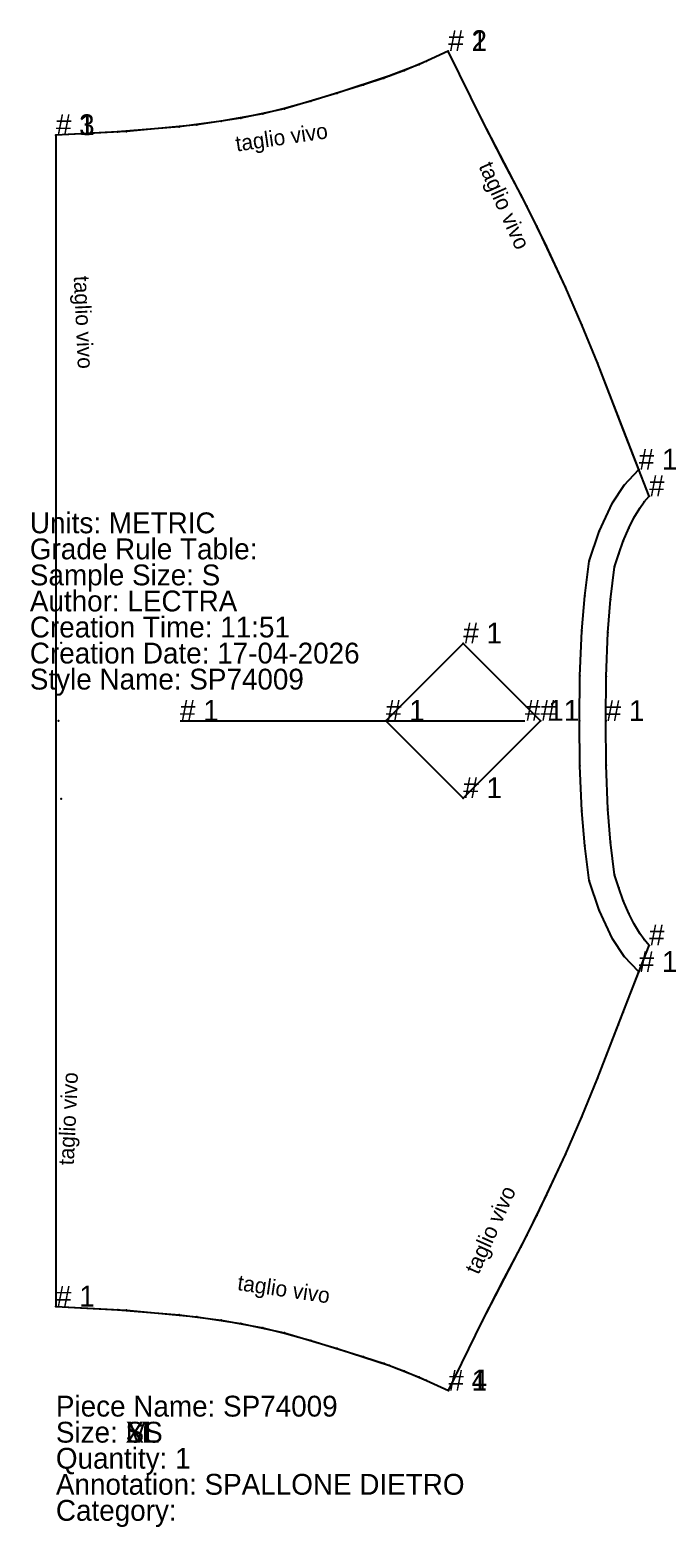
# Model space of a CAD drawing. Extents: x -10 to 8445, y -315 to 270.
# Drawn here: x -10 to 233, y -310 to 265 of the extents above; entities that cross this region are included whole.
import ezdxf

# ---------------------------------------------------------------- set-up
doc = ezdxf.new("R2010")
doc.units = 0

# ---------------------------------------------------------------- blocks, each defined once
blk = doc.blocks.new('SP74009-S_XS')
at = {"layer": '1'}
blk.add_lwpolyline([(-30949.3691, 60518.5313), (-30959.2578, 60544.1016), (-30969.1465, 60569.6758), (-30975.1699, 60584.3203), (-30981.5176, 60598.8281), (-30992.4922, 60622.2109), (-30998.6289, 60634.3555), (-31004.9883, 60646.3867), (-31013.4941, 60662.9336), (-31026.4961, 60689.4063), (-31034.8691, 60685.543), (-31043.3672, 60681.9844), (-31051.1953, 60679.0586), (-31059.123, 60676.4453), (-31079.2715, 60670.1641), (-31088.4941, 60667.6367), (-31097.7656, 60665.3359), (-31113.75, 60662.4531), (-31129.8477, 60660.3789), (-31153.5176, 60658.3477), (-31177.2324, 60657.1328), (-31177.2012, 60207.4102), (-31153.4688, 60206.2148), (-31129.8281, 60204.1953), (-31113.7031, 60202.1211), (-31097.7461, 60199.2422), (-31088.4492, 60196.9375), (-31079.2539, 60194.4141), (-31059.1035, 60188.1367), (-31051.1465, 60185.5195), (-31043.3457, 60182.5977), (-31034.8145, 60179.0273), (-31026.4551, 60175.1563), (-31013.4746, 60201.6484), (-31004.9707, 60218.1992), (-30998.5996, 60230.2461), (-30992.4766, 60242.375), (-30981.5039, 60265.7578), (-30975.1563, 60280.2656), (-30969.1348, 60294.9102), (-30959.252, 60320.4766), (-30949.3691, 60346.043), (-30951.2949, 60348.2773), (-30952.9629, 60350.6484), (-30955.166, 60354.418), (-30957.0938, 60358.2852), (-30959.2695, 60363.2813), (-30961.0117, 60368.2148), (-30962.5918, 60373.1523), (-30964.1934, 60385.7461), (-30965.2129, 60398.3477), (-30965.9023, 60415.2891), (-30966.0215, 60432.1914), (-30966.0215, 60432.3477), (-30965.9063, 60449.3281), (-30965.2168, 60466.2383), (-30964.1934, 60478.8984), (-30962.5977, 60491.4336), (-30960.998, 60496.418), (-30959.2754, 60501.3047), (-30957.1016, 60506.3008), (-30955.1523, 60510.2148), (-30952.9668, 60513.9375), (-30951.2656, 60516.3359)], close=True, dxfattribs=at)
at = {"layer": '13'}
for p in [(-31175.1973, 60462.2891), (-31176.2051, 60432.2852), (-31175.1934, 60402.2813)]:
    blk.add_point(p, dxfattribs=at)
at = {"layer": '14'}
blk.add_lwpolyline([(-30953.3086, 60528.7227), (-30961.2266, 60549.1992), (-30969.1465, 60569.6758), (-30975.1699, 60584.3203), (-30981.5176, 60598.8281), (-30988.7539, 60614.4531), (-30996.3086, 60629.9297), (-31013.4941, 60662.9336), (-31026.4961, 60689.4063), (-31037.668, 60684.2891), (-31049.1348, 60679.8555), (-31069.168, 60673.2148), (-31089.4297, 60667.2969), (-31106.1641, 60663.6563), (-31123.1035, 60661.1211), (-31150.125, 60658.5625), (-31177.2324, 60657.1328), (-31177.2012, 60207.4102), (-31150.1094, 60206), (-31123.084, 60203.4531), (-31106.1543, 60200.9258), (-31089.4102, 60197.2813), (-31069.1602, 60191.3672), (-31049.1152, 60184.7266), (-31037.6504, 60180.293), (-31026.4551, 60175.1563), (-31013.4746, 60201.6484), (-30996.293, 60234.6563), (-30988.748, 60250.1172), (-30981.5039, 60265.7578), (-30975.1621, 60280.2539), (-30969.1348, 60294.9102), (-30961.2227, 60315.3906), (-30953.3086, 60335.8711), (-30958.9082, 60341.8125), (-30963.4219, 60348.6445), (-30968.5508, 60359.5469), (-30972.3887, 60371), (-30974.0918, 60384.3203), (-30975.1953, 60397.7383), (-30975.9277, 60414.9961), (-30976.0527, 60432.293), (-30975.9277, 60449.5664), (-30975.1992, 60466.8477), (-30974.0996, 60480.2344), (-30972.3945, 60493.5859), (-30968.5664, 60505.0078), (-30963.4297, 60515.9414), (-30958.9297, 60522.7617)], close=True, dxfattribs=at)
at = {"layer": '2'}
for p in [(-31026.4961, 60689.4063), (-31026.4961, 60689.4063), (-31049.1348, 60679.8555), (-31043.3672, 60681.9844), (-31059.123, 60676.4453), (-31089.4297, 60667.2969), (-31079.2715, 60670.1641), (-31097.7656, 60665.3359), (-31013.4941, 60662.9336), (-31013.4941, 60662.9336), (-31177.2324, 60657.1328), (-31177.2324, 60657.1328), (-31129.8477, 60660.3789), (-31123.1035, 60661.1211), (-31004.9883, 60646.3867), (-30996.3086, 60629.9297), (-30992.4922, 60622.2109), (-30981.5176, 60598.8281), (-30981.5176, 60598.8281), (-30975.1699, 60584.3203), (-30969.1465, 60569.6758), (-30969.1465, 60569.6758), (-30961.2266, 60549.1992), (-30959.2578, 60544.1016), (-30953.3086, 60528.7227), (-30949.3691, 60518.5313), (-30963.4297, 60515.9414), (-30952.9668, 60513.9375), (-30957.1016, 60506.3008), (-30959.2754, 60501.3047), (-30972.3945, 60493.5859), (-30962.5977, 60491.4336), (-30975.1992, 60466.8477), (-30965.2168, 60466.2383), (-31020.748, 60461.9883), (-31020.7461, 60461.9883), (-31050.4434, 60432.2891), (-31050.4434, 60432.2852), (-30991.0527, 60432.2891), (-30991.0527, 60432.2852), (-30976.0527, 60432.293), (-30966.0215, 60432.3477), (-31020.748, 60402.5938), (-31020.7461, 60402.5938), (-30975.1953, 60397.7383), (-30965.2129, 60398.3477), (-30972.3887, 60371), (-30962.5918, 60373.1523), (-30959.2695, 60363.2813), (-30957.0938, 60358.2852), (-30963.4219, 60348.6445), (-30952.9629, 60350.6484), (-30949.3691, 60346.043), (-30953.3086, 60335.8711), (-30959.252, 60320.4766), (-30961.2227, 60315.3906), (-30969.1348, 60294.9102), (-30969.1348, 60294.9102), (-30975.1563, 60280.2656), (-30981.5039, 60265.7578), (-30981.5039, 60265.7578), (-30992.4766, 60242.375), (-30996.293, 60234.6563), (-31004.9707, 60218.1992), (-31177.2012, 60207.4102), (-31177.2012, 60207.4102), (-31129.8281, 60204.1953), (-31123.084, 60203.4531), (-31013.4746, 60201.6484), (-31013.4746, 60201.6484), (-31097.7461, 60199.2422), (-31089.4102, 60197.2813), (-31079.2539, 60194.4141), (-31059.1035, 60188.1367), (-31049.1152, 60184.7266), (-31043.3457, 60182.5977), (-31026.4551, 60175.1563), (-31026.4551, 60175.1563)]:
    blk.add_point(p, dxfattribs=at)
at = {"layer": '3'}
for p in [(-31037.668, 60684.2891), (-31034.8691, 60685.543), (-31051.1953, 60679.0586), (-31069.168, 60673.2148), (-31088.4941, 60667.6367), (-31113.75, 60662.4531), (-31106.1641, 60663.6563), (-31153.5176, 60658.3477), (-31150.125, 60658.5625), (-30998.6289, 60634.3555), (-30988.7539, 60614.4531), (-30975.1699, 60584.3203), (-30958.9297, 60522.7617), (-30951.2656, 60516.3359), (-30955.1523, 60510.2148), (-30968.5664, 60505.0078), (-30960.998, 60496.418), (-30974.0996, 60480.2344), (-30964.1934, 60478.8984), (-30975.9277, 60449.5664), (-30965.9063, 60449.3281), (-30966.0215, 60432.1914), (-30975.9277, 60414.9961), (-30965.9023, 60415.2891), (-30964.1934, 60385.7461), (-30974.0918, 60384.3203), (-30961.0117, 60368.2148), (-30968.5508, 60359.5469), (-30955.166, 60354.418), (-30951.2949, 60348.2773), (-30958.9082, 60341.8125), (-30975.1621, 60280.2539), (-30988.748, 60250.1172), (-30998.5996, 60230.2461), (-31153.4688, 60206.2148), (-31150.1094, 60206), (-31113.7031, 60202.1211), (-31106.1543, 60200.9258), (-31088.4492, 60196.9375), (-31069.1602, 60191.3672), (-31051.1465, 60185.5195), (-31037.6504, 60180.293), (-31034.8145, 60179.0273)]:
    blk.add_point(p, dxfattribs=at)
at = {"layer": '4'}
blk.add_point((-30966.0215, 60432.1914, 10), dxfattribs=at)
at = {"layer": '5'}
blk.add_line((-31063.291, 60432.2891), (-31062.291, 60432.2891), dxfattribs=at)
at = {"layer": '7'}
blk.add_line((-31129.5449, 60432.2891), (-30997.0352, 60432.2891), dxfattribs=at)
at = {"layer": '8'}
for points in [[(-31020.7461, 60461.9883), (-31050.4434, 60432.2852)], [(-30991.0527, 60432.2891), (-31020.748, 60461.9883)], [(-31050.4434, 60432.2891), (-31020.748, 60402.5938)], [(-31020.7461, 60402.5938), (-30991.0527, 60432.2852)]]:
    blk.add_lwpolyline(points, dxfattribs=at)
at = {"layer": '1'}
for s, p in [('Piece Name: SP74009', (-31177.2227, 60165.168)), ('Size: XS', (-31177.2227, 60155.168))]:
    blk.add_text(s, height=8, dxfattribs=at).set_placement(p)
at = {"layer": '19'}
for rotation, p in [(8.3041, (-31107.7715, 60650.8164)), (-65.9354, (-31014.9238, 60645.2031)), (-87.4279, (-31170.3652, 60602.9766)), (87.4279, (-31170.3516, 60261.5938)), (65.9354, (-31014.9063, 60219.3789)), (-8.3041, (-31107.7539, 60213.7578))]:
    blk.add_text('taglio vivo', height=6, rotation=rotation, dxfattribs=at).set_placement(p)
blk = doc.blocks.new('SP74009-S_S')
at = {"layer": '1'}
blk.add_lwpolyline([(-30949.3691, 60518.5313), (-30959.2578, 60544.1016), (-30969.1465, 60569.6758), (-30975.1699, 60584.3203), (-30981.5176, 60598.8281), (-30992.4922, 60622.2109), (-30998.6289, 60634.3555), (-31004.9883, 60646.3867), (-31013.4941, 60662.9336), (-31026.498, 60689.4063), (-31034.8691, 60685.543), (-31043.3672, 60681.9844), (-31051.1953, 60679.0586), (-31059.123, 60676.4453), (-31079.2715, 60670.1641), (-31088.4941, 60667.6367), (-31097.7656, 60665.3359), (-31113.75, 60662.4531), (-31129.8477, 60660.3789), (-31153.5176, 60658.3477), (-31177.2324, 60657.1289), (-31177.1992, 60207.4102), (-31153.4688, 60206.2148), (-31129.8281, 60204.1953), (-31113.7031, 60202.1211), (-31097.7461, 60199.2422), (-31088.4492, 60196.9375), (-31079.2539, 60194.4141), (-31059.1035, 60188.1367), (-31051.1465, 60185.5195), (-31043.3457, 60182.5977), (-31034.8145, 60179.0273), (-31026.4551, 60175.1602), (-31013.4746, 60201.6484), (-31004.9707, 60218.1992), (-30998.5996, 60230.2461), (-30992.4766, 60242.375), (-30981.5039, 60265.7578), (-30975.1563, 60280.2656), (-30969.1348, 60294.9102), (-30959.252, 60320.4766), (-30949.3691, 60346.043), (-30951.2949, 60348.2773), (-30952.9629, 60350.6484), (-30955.166, 60354.4141), (-30957.0938, 60358.2852), (-30959.2695, 60363.2813), (-30961.0117, 60368.2148), (-30962.5918, 60373.1523), (-30964.1934, 60385.7461), (-30965.2129, 60398.3477), (-30965.9023, 60415.2891), (-30966.0215, 60432.1914), (-30966.0215, 60432.3477), (-30965.9063, 60449.3281), (-30965.2168, 60466.2383), (-30964.1934, 60478.8984), (-30962.5977, 60491.4336), (-30960.998, 60496.4141), (-30959.2754, 60501.3047), (-30957.1016, 60506.3008), (-30955.1523, 60510.2148), (-30952.9668, 60513.9375), (-30951.2656, 60516.3359)], close=True, dxfattribs=at)
at = {"layer": '13'}
for p in [(-31175.1973, 60462.2891), (-31176.2051, 60432.2852), (-31175.1934, 60402.2813)]:
    blk.add_point(p, dxfattribs=at)
at = {"layer": '14'}
blk.add_lwpolyline([(-30953.3086, 60528.7227), (-30961.2266, 60549.1992), (-30969.1465, 60569.6758), (-30975.1699, 60584.3203), (-30981.5176, 60598.8281), (-30988.7539, 60614.4531), (-30996.3086, 60629.9297), (-31013.4941, 60662.9336), (-31026.4961, 60689.4063), (-31037.668, 60684.2891), (-31049.1348, 60679.8555), (-31069.168, 60673.2148), (-31089.4297, 60667.2969), (-31106.1641, 60663.6563), (-31123.1035, 60661.1211), (-31150.123, 60658.5625), (-31177.2324, 60657.1328), (-31177.2012, 60207.4102), (-31150.1094, 60206), (-31123.084, 60203.4531), (-31106.1543, 60200.9258), (-31089.4102, 60197.2813), (-31069.1602, 60191.3672), (-31049.1152, 60184.7266), (-31037.6504, 60180.293), (-31026.4551, 60175.1563), (-31013.4746, 60201.6484), (-30996.293, 60234.6563), (-30988.748, 60250.1172), (-30981.5039, 60265.7578), (-30975.1621, 60280.2539), (-30969.1348, 60294.9102), (-30961.2227, 60315.3906), (-30953.3086, 60335.8711), (-30958.9082, 60341.8125), (-30963.4219, 60348.6445), (-30968.5508, 60359.5469), (-30972.3887, 60371), (-30974.0918, 60384.3203), (-30975.1953, 60397.7383), (-30975.9277, 60414.9961), (-30976.0527, 60432.293), (-30975.9277, 60449.5664), (-30975.1992, 60466.8477), (-30974.0996, 60480.2344), (-30972.3945, 60493.5859), (-30968.5664, 60505.0078), (-30963.4297, 60515.9414), (-30958.9297, 60522.7617)], close=True, dxfattribs=at)
at = {"layer": '2'}
for p in [(-31026.498, 60689.4063), (-31026.4961, 60689.4063), (-31049.1348, 60679.8555), (-31043.3672, 60681.9844), (-31059.123, 60676.4453), (-31089.4297, 60667.2969), (-31079.2715, 60670.1641), (-31097.7656, 60665.3359), (-31013.4941, 60662.9336), (-31013.4941, 60662.9336), (-31177.2324, 60657.1328), (-31177.2324, 60657.1289), (-31129.8477, 60660.3789), (-31123.1035, 60661.1211), (-31004.9883, 60646.3867), (-30996.3086, 60629.9297), (-30992.4922, 60622.2109), (-30981.5176, 60598.8281), (-30981.5176, 60598.8281), (-30975.1699, 60584.3203), (-30969.1465, 60569.6758), (-30969.1465, 60569.6758), (-30961.2266, 60549.1992), (-30959.2578, 60544.1016), (-30953.3086, 60528.7227), (-30949.3691, 60518.5313), (-30963.4297, 60515.9414), (-30952.9668, 60513.9375), (-30957.1016, 60506.3008), (-30959.2754, 60501.3047), (-30972.3945, 60493.5859), (-30962.5977, 60491.4336), (-30975.1992, 60466.8477), (-30965.2168, 60466.2383), (-31020.748, 60461.9883), (-31020.7461, 60461.9883), (-31050.4434, 60432.2891), (-31050.4434, 60432.2852), (-30991.0527, 60432.2891), (-30991.0527, 60432.2852), (-30976.0527, 60432.293), (-30966.0215, 60432.3477), (-31020.748, 60402.5938), (-31020.7461, 60402.5938), (-30975.1953, 60397.7383), (-30965.2129, 60398.3477), (-30972.3887, 60371), (-30962.5918, 60373.1523), (-30959.2695, 60363.2813), (-30957.0938, 60358.2852), (-30963.4219, 60348.6445), (-30952.9629, 60350.6484), (-30949.3691, 60346.043), (-30953.3086, 60335.8711), (-30959.252, 60320.4766), (-30961.2227, 60315.3906), (-30969.1348, 60294.9102), (-30969.1348, 60294.9102), (-30975.1563, 60280.2656), (-30981.5039, 60265.7578), (-30981.5039, 60265.7578), (-30992.4766, 60242.375), (-30996.293, 60234.6563), (-31004.9707, 60218.1992), (-31177.2012, 60207.4102), (-31177.1992, 60207.4102), (-31129.8281, 60204.1953), (-31123.084, 60203.4531), (-31013.4746, 60201.6484), (-31013.4746, 60201.6484), (-31097.7461, 60199.2422), (-31089.4102, 60197.2813), (-31079.2539, 60194.4141), (-31059.1035, 60188.1367), (-31049.1152, 60184.7266), (-31043.3457, 60182.5977), (-31026.4551, 60175.1602), (-31026.4551, 60175.1563)]:
    blk.add_point(p, dxfattribs=at)
at = {"layer": '3'}
for p in [(-31037.668, 60684.2891), (-31034.8691, 60685.543), (-31051.1953, 60679.0586), (-31069.168, 60673.2148), (-31088.4941, 60667.6367), (-31113.75, 60662.4531), (-31106.1641, 60663.6563), (-31153.5176, 60658.3477), (-31150.123, 60658.5625), (-30998.6289, 60634.3555), (-30988.7539, 60614.4531), (-30975.1699, 60584.3203), (-30958.9297, 60522.7617), (-30951.2656, 60516.3359), (-30955.1523, 60510.2148), (-30968.5664, 60505.0078), (-30960.998, 60496.4141), (-30974.0996, 60480.2344), (-30964.1934, 60478.8984), (-30975.9277, 60449.5664), (-30965.9063, 60449.3281), (-30966.0215, 60432.1914), (-30975.9277, 60414.9961), (-30965.9023, 60415.2891), (-30964.1934, 60385.7461), (-30974.0918, 60384.3203), (-30961.0117, 60368.2148), (-30968.5508, 60359.5469), (-30955.166, 60354.4141), (-30951.2949, 60348.2773), (-30958.9082, 60341.8125), (-30975.1621, 60280.2539), (-30988.748, 60250.1172), (-30998.5996, 60230.2461), (-31153.4688, 60206.2148), (-31150.1094, 60206), (-31113.7031, 60202.1211), (-31106.1543, 60200.9258), (-31088.4492, 60196.9375), (-31069.1602, 60191.3672), (-31051.1465, 60185.5195), (-31037.6504, 60180.293), (-31034.8145, 60179.0273)]:
    blk.add_point(p, dxfattribs=at)
at = {"layer": '4'}
blk.add_point((-30966.0215, 60432.1914, 10), dxfattribs=at)
at = {"layer": '5'}
blk.add_line((-31063.291, 60432.2891), (-31062.291, 60432.2891), dxfattribs=at)
at = {"layer": '7'}
blk.add_line((-31129.5449, 60432.2891), (-30997.0352, 60432.2891), dxfattribs=at)
at = {"layer": '8'}
for points in [[(-31020.7461, 60461.9883), (-31050.4434, 60432.2852)], [(-30991.0527, 60432.2891), (-31020.748, 60461.9883)], [(-31050.4434, 60432.2891), (-31020.748, 60402.5938)], [(-31020.7461, 60402.5938), (-30991.0527, 60432.2852)]]:
    blk.add_lwpolyline(points, dxfattribs=at)
at = {"layer": '1'}
for s, p in [('# 2', (-31026.498, 60689.4063)), ('# 3', (-31177.2324, 60657.1289)), ('# 1', (-30949.3691, 60518.5313)), ('# 1', (-30966.0215, 60432.1914)), ('# 1', (-30949.3691, 60346.043)), ('# 1', (-31177.1992, 60207.4102)), ('# 4', (-31026.4551, 60175.1602)), ('Piece Name: SP74009', (-31177.2227, 60165.168)), ('Size: S', (-31177.2227, 60155.168)), ('Quantity: 1', (-31177.2227, 60145.168)), ('Annotation: SPALLONE DIETRO', (-31177.2227, 60135.168)), ('Category: ', (-31177.2227, 60125.168))]:
    blk.add_text(s, height=8, dxfattribs=at).set_placement(p)
at = {"layer": '14'}
for p in [(-31026.4961, 60689.4063), (-31177.2324, 60657.1328), (-30953.3086, 60528.7227), (-30953.3086, 60335.8711), (-31177.2012, 60207.4102), (-31026.4551, 60175.1563)]:
    blk.add_text('# 1', height=8, dxfattribs=at).set_placement(p)
at = {"layer": '19'}
for rotation, p in [(8.3041, (-31107.7715, 60650.8164)), (-65.9354, (-31014.9238, 60645.2031)), (-87.4279, (-31170.3652, 60602.9766)), (87.4279, (-31170.3516, 60261.5938)), (65.9354, (-31014.9063, 60219.3789)), (-8.3041, (-31107.7539, 60213.7578))]:
    blk.add_text('taglio vivo', height=6, rotation=rotation, dxfattribs=at).set_placement(p)
at = {"layer": '2'}
for s, p in [('# 2', (-31026.498, 60689.4063)), ('# 1', (-31026.4961, 60689.4063)), ('# 3', (-31177.2324, 60657.1289)), ('# 1', (-31177.2324, 60657.1328)), ('# 1', (-30953.3086, 60528.7227)), ('# 1', (-30949.3691, 60518.5313)), ('# 1', (-31020.748, 60461.9883)), ('# 1', (-31020.7461, 60461.9883)), ('# 1', (-31050.4434, 60432.2891)), ('# 1', (-31050.4434, 60432.2852)), ('# 1', (-30991.0527, 60432.2891)), ('# 1', (-30991.0527, 60432.2852)), ('# 1', (-31020.748, 60402.5938)), ('# 1', (-31020.7461, 60402.5938)), ('# 1', (-30949.3691, 60346.043)), ('# 1', (-30953.3086, 60335.8711)), ('# 1', (-31177.2012, 60207.4102)), ('# 1', (-31177.1992, 60207.4102)), ('# 4', (-31026.4551, 60175.1602)), ('# 1', (-31026.4551, 60175.1563))]:
    blk.add_text(s, height=8, dxfattribs=at).set_placement(p)
at = {"layer": '3'}
blk.add_text('# 1', height=8, dxfattribs=at).set_placement((-30966.0215, 60432.1914))
at = {"layer": '4'}
blk.add_text('# 1', height=8, dxfattribs=at).set_placement((-30966.0215, 60432.1914))
at = {"layer": '7'}
for p in [(-31129.5449, 60432.2891), (-30997.0352, 60432.2891)]:
    blk.add_text('# 1', height=8, dxfattribs=at).set_placement(p)
at = {"layer": '8'}
for p in [(-31020.748, 60461.9883), (-31020.7461, 60461.9883), (-31050.4434, 60432.2891), (-31050.4434, 60432.2852), (-30991.0527, 60432.2891), (-30991.0527, 60432.2852), (-31020.748, 60402.5938), (-31020.7461, 60402.5938)]:
    blk.add_text('# 1', height=8, dxfattribs=at).set_placement(p)
blk = doc.blocks.new('SP74009-S_M')
at = {"layer": '1'}
blk.add_lwpolyline([(-30949.3691, 60518.5313), (-30959.2578, 60544.1016), (-30969.1465, 60569.6758), (-30975.1699, 60584.3203), (-30981.5176, 60598.8281), (-30992.4922, 60622.2109), (-30998.6289, 60634.3555), (-31004.9883, 60646.3867), (-31013.4941, 60662.9336), (-31026.4961, 60689.4063), (-31034.8691, 60685.543), (-31043.3672, 60681.9844), (-31051.1953, 60679.0586), (-31059.123, 60676.4453), (-31079.2715, 60670.1641), (-31088.4941, 60667.6367), (-31097.7656, 60665.3359), (-31113.75, 60662.4531), (-31129.8477, 60660.3789), (-31153.5176, 60658.3477), (-31177.2324, 60657.1328), (-31177.2012, 60207.4102), (-31153.4688, 60206.2148), (-31129.8281, 60204.1953), (-31113.7031, 60202.1211), (-31097.7461, 60199.2422), (-31088.4492, 60196.9375), (-31079.2539, 60194.4141), (-31059.1035, 60188.1367), (-31051.1465, 60185.5195), (-31043.3457, 60182.5977), (-31034.8145, 60179.0273), (-31026.4551, 60175.1563), (-31013.4746, 60201.6484), (-31004.9707, 60218.1992), (-30998.5996, 60230.2461), (-30992.4766, 60242.375), (-30981.5039, 60265.7578), (-30975.1563, 60280.2656), (-30969.1348, 60294.9102), (-30959.252, 60320.4766), (-30949.3691, 60346.043), (-30951.2949, 60348.2773), (-30952.9629, 60350.6484), (-30955.166, 60354.418), (-30957.0938, 60358.2852), (-30959.2695, 60363.2813), (-30961.0117, 60368.2148), (-30962.5918, 60373.1523), (-30964.1934, 60385.7461), (-30965.2129, 60398.3477), (-30965.9023, 60415.2891), (-30966.0215, 60432.1914), (-30966.0215, 60432.3477), (-30965.9063, 60449.3281), (-30965.2168, 60466.2383), (-30964.1934, 60478.8984), (-30962.5977, 60491.4336), (-30960.998, 60496.418), (-30959.2754, 60501.3047), (-30957.1016, 60506.3008), (-30955.1523, 60510.2148), (-30952.9668, 60513.9375), (-30951.2656, 60516.3359)], close=True, dxfattribs=at)
at = {"layer": '13'}
for p in [(-31175.1973, 60462.2891), (-31176.2051, 60432.2852), (-31175.1934, 60402.2813)]:
    blk.add_point(p, dxfattribs=at)
at = {"layer": '14'}
blk.add_lwpolyline([(-30953.3086, 60528.7227), (-30961.2266, 60549.1992), (-30969.1465, 60569.6758), (-30975.1699, 60584.3203), (-30981.5176, 60598.8281), (-30988.7539, 60614.4531), (-30996.3086, 60629.9297), (-31013.4941, 60662.9336), (-31026.4961, 60689.4063), (-31037.668, 60684.2891), (-31049.1348, 60679.8555), (-31069.168, 60673.2148), (-31089.4297, 60667.2969), (-31106.1641, 60663.6563), (-31123.1035, 60661.1211), (-31150.125, 60658.5625), (-31177.2324, 60657.1328), (-31177.2012, 60207.4102), (-31150.1094, 60206), (-31123.084, 60203.4531), (-31106.1543, 60200.9258), (-31089.4102, 60197.2813), (-31069.1602, 60191.3672), (-31049.1152, 60184.7266), (-31037.6504, 60180.293), (-31026.4551, 60175.1563), (-31013.4746, 60201.6484), (-30996.293, 60234.6563), (-30988.748, 60250.1172), (-30981.5039, 60265.7578), (-30975.1621, 60280.2539), (-30969.1348, 60294.9102), (-30961.2227, 60315.3906), (-30953.3086, 60335.8711), (-30958.9082, 60341.8125), (-30963.4219, 60348.6445), (-30968.5508, 60359.5469), (-30972.3887, 60371), (-30974.0918, 60384.3203), (-30975.1953, 60397.7383), (-30975.9277, 60414.9961), (-30976.0527, 60432.293), (-30975.9277, 60449.5664), (-30975.1992, 60466.8477), (-30974.0996, 60480.2344), (-30972.3945, 60493.5859), (-30968.5664, 60505.0078), (-30963.4297, 60515.9414), (-30958.9297, 60522.7617)], close=True, dxfattribs=at)
at = {"layer": '2'}
for p in [(-31026.4961, 60689.4063), (-31026.4961, 60689.4063), (-31049.1348, 60679.8555), (-31043.3672, 60681.9844), (-31059.123, 60676.4453), (-31089.4297, 60667.2969), (-31079.2715, 60670.1641), (-31097.7656, 60665.3359), (-31013.4941, 60662.9336), (-31013.4941, 60662.9336), (-31177.2324, 60657.1328), (-31177.2324, 60657.1328), (-31129.8477, 60660.3789), (-31123.1035, 60661.1211), (-31004.9883, 60646.3867), (-30996.3086, 60629.9297), (-30992.4922, 60622.2109), (-30981.5176, 60598.8281), (-30981.5176, 60598.8281), (-30975.1699, 60584.3203), (-30969.1465, 60569.6758), (-30969.1465, 60569.6758), (-30961.2266, 60549.1992), (-30959.2578, 60544.1016), (-30953.3086, 60528.7227), (-30949.3691, 60518.5313), (-30963.4297, 60515.9414), (-30952.9668, 60513.9375), (-30957.1016, 60506.3008), (-30959.2754, 60501.3047), (-30972.3945, 60493.5859), (-30962.5977, 60491.4336), (-30975.1992, 60466.8477), (-30965.2168, 60466.2383), (-31020.748, 60461.9883), (-31020.7461, 60461.9883), (-31050.4434, 60432.2891), (-31050.4434, 60432.2852), (-30991.0527, 60432.2891), (-30991.0527, 60432.2852), (-30976.0527, 60432.293), (-30966.0215, 60432.3477), (-31020.748, 60402.5938), (-31020.7461, 60402.5938), (-30975.1953, 60397.7383), (-30965.2129, 60398.3477), (-30972.3887, 60371), (-30962.5918, 60373.1523), (-30959.2695, 60363.2813), (-30957.0938, 60358.2852), (-30963.4219, 60348.6445), (-30952.9629, 60350.6484), (-30949.3691, 60346.043), (-30953.3086, 60335.8711), (-30959.252, 60320.4766), (-30961.2227, 60315.3906), (-30969.1348, 60294.9102), (-30969.1348, 60294.9102), (-30975.1563, 60280.2656), (-30981.5039, 60265.7578), (-30981.5039, 60265.7578), (-30992.4766, 60242.375), (-30996.293, 60234.6563), (-31004.9707, 60218.1992), (-31177.2012, 60207.4102), (-31177.2012, 60207.4102), (-31129.8281, 60204.1953), (-31123.084, 60203.4531), (-31013.4746, 60201.6484), (-31013.4746, 60201.6484), (-31097.7461, 60199.2422), (-31089.4102, 60197.2813), (-31079.2539, 60194.4141), (-31059.1035, 60188.1367), (-31049.1152, 60184.7266), (-31043.3457, 60182.5977), (-31026.4551, 60175.1563), (-31026.4551, 60175.1563)]:
    blk.add_point(p, dxfattribs=at)
at = {"layer": '3'}
for p in [(-31037.668, 60684.2891), (-31034.8691, 60685.543), (-31051.1953, 60679.0586), (-31069.168, 60673.2148), (-31088.4941, 60667.6367), (-31113.75, 60662.4531), (-31106.1641, 60663.6563), (-31153.5176, 60658.3477), (-31150.125, 60658.5625), (-30998.6289, 60634.3555), (-30988.7539, 60614.4531), (-30975.1699, 60584.3203), (-30958.9297, 60522.7617), (-30951.2656, 60516.3359), (-30955.1523, 60510.2148), (-30968.5664, 60505.0078), (-30960.998, 60496.418), (-30974.0996, 60480.2344), (-30964.1934, 60478.8984), (-30975.9277, 60449.5664), (-30965.9063, 60449.3281), (-30966.0215, 60432.1914), (-30975.9277, 60414.9961), (-30965.9023, 60415.2891), (-30964.1934, 60385.7461), (-30974.0918, 60384.3203), (-30961.0117, 60368.2148), (-30968.5508, 60359.5469), (-30955.166, 60354.418), (-30951.2949, 60348.2773), (-30958.9082, 60341.8125), (-30975.1621, 60280.2539), (-30988.748, 60250.1172), (-30998.5996, 60230.2461), (-31153.4688, 60206.2148), (-31150.1094, 60206), (-31113.7031, 60202.1211), (-31106.1543, 60200.9258), (-31088.4492, 60196.9375), (-31069.1602, 60191.3672), (-31051.1465, 60185.5195), (-31037.6504, 60180.293), (-31034.8145, 60179.0273)]:
    blk.add_point(p, dxfattribs=at)
at = {"layer": '4'}
blk.add_point((-30966.0215, 60432.1914, 10), dxfattribs=at)
at = {"layer": '5'}
blk.add_line((-31063.291, 60432.2891), (-31062.291, 60432.2891), dxfattribs=at)
at = {"layer": '7'}
blk.add_line((-31129.5449, 60432.2891), (-30997.0352, 60432.2891), dxfattribs=at)
at = {"layer": '8'}
for points in [[(-31020.7461, 60461.9883), (-31050.4434, 60432.2852)], [(-30991.0527, 60432.2891), (-31020.748, 60461.9883)], [(-31050.4434, 60432.2891), (-31020.748, 60402.5938)], [(-31020.7461, 60402.5938), (-30991.0527, 60432.2852)]]:
    blk.add_lwpolyline(points, dxfattribs=at)
at = {"layer": '1'}
for s, p in [('Piece Name: SP74009', (-31177.2227, 60165.168)), ('Size: M', (-31177.2227, 60155.168))]:
    blk.add_text(s, height=8, dxfattribs=at).set_placement(p)
at = {"layer": '19'}
for rotation, p in [(8.3041, (-31107.7715, 60650.8164)), (-65.9354, (-31014.9238, 60645.2031)), (-87.4279, (-31170.3652, 60602.9766)), (87.4279, (-31170.3516, 60261.5938)), (65.9354, (-31014.9063, 60219.3789)), (-8.3041, (-31107.7539, 60213.7578))]:
    blk.add_text('taglio vivo', height=6, rotation=rotation, dxfattribs=at).set_placement(p)
blk = doc.blocks.new('SP74009-S_L')
at = {"layer": '1'}
blk.add_lwpolyline([(-30949.3691, 60518.5313), (-30959.2578, 60544.1016), (-30969.1465, 60569.6758), (-30975.1699, 60584.3203), (-30981.5176, 60598.8281), (-30992.4922, 60622.2109), (-30998.6289, 60634.3555), (-31004.9883, 60646.3867), (-31013.4941, 60662.9336), (-31026.4961, 60689.4063), (-31034.8691, 60685.543), (-31043.3672, 60681.9844), (-31051.1953, 60679.0586), (-31059.123, 60676.4453), (-31079.2715, 60670.1641), (-31088.4941, 60667.6367), (-31097.7656, 60665.3359), (-31113.75, 60662.4531), (-31129.8477, 60660.3789), (-31153.5176, 60658.3477), (-31177.2324, 60657.1328), (-31177.2012, 60207.4102), (-31153.4688, 60206.2148), (-31129.8281, 60204.1953), (-31113.7031, 60202.1211), (-31097.7461, 60199.2422), (-31088.4492, 60196.9375), (-31079.2539, 60194.4141), (-31059.1035, 60188.1367), (-31051.1465, 60185.5195), (-31043.3457, 60182.5977), (-31034.8145, 60179.0273), (-31026.4551, 60175.1563), (-31013.4746, 60201.6484), (-31004.9707, 60218.1992), (-30998.5996, 60230.2461), (-30992.4766, 60242.375), (-30981.5039, 60265.7578), (-30975.1563, 60280.2656), (-30969.1348, 60294.9102), (-30959.252, 60320.4766), (-30949.3691, 60346.043), (-30951.2949, 60348.2773), (-30952.9629, 60350.6484), (-30955.166, 60354.418), (-30957.0938, 60358.2852), (-30959.2695, 60363.2813), (-30961.0117, 60368.2148), (-30962.5918, 60373.1523), (-30964.1934, 60385.7461), (-30965.2129, 60398.3477), (-30965.9023, 60415.2891), (-30966.0215, 60432.1914), (-30966.0215, 60432.3477), (-30965.9063, 60449.3281), (-30965.2168, 60466.2383), (-30964.1934, 60478.8984), (-30962.5977, 60491.4336), (-30960.998, 60496.418), (-30959.2754, 60501.3047), (-30957.1016, 60506.3008), (-30955.1523, 60510.2148), (-30952.9668, 60513.9375), (-30951.2656, 60516.3359)], close=True, dxfattribs=at)
at = {"layer": '13'}
for p in [(-31175.1973, 60462.2891), (-31176.2051, 60432.2852), (-31175.1934, 60402.2813)]:
    blk.add_point(p, dxfattribs=at)
at = {"layer": '14'}
blk.add_lwpolyline([(-30953.3086, 60528.7227), (-30961.2266, 60549.1992), (-30969.1465, 60569.6758), (-30975.1699, 60584.3203), (-30981.5176, 60598.8281), (-30988.7539, 60614.4531), (-30996.3086, 60629.9297), (-31013.4941, 60662.9336), (-31026.4961, 60689.4063), (-31037.668, 60684.2891), (-31049.1348, 60679.8555), (-31069.168, 60673.2148), (-31089.4297, 60667.2969), (-31106.1641, 60663.6563), (-31123.1035, 60661.1211), (-31150.125, 60658.5625), (-31177.2324, 60657.1328), (-31177.2012, 60207.4102), (-31150.1094, 60206), (-31123.084, 60203.4531), (-31106.1543, 60200.9258), (-31089.4102, 60197.2813), (-31069.1602, 60191.3672), (-31049.1152, 60184.7266), (-31037.6504, 60180.293), (-31026.4551, 60175.1563), (-31013.4746, 60201.6484), (-30996.293, 60234.6563), (-30988.748, 60250.1172), (-30981.5039, 60265.7578), (-30975.1621, 60280.2539), (-30969.1348, 60294.9102), (-30961.2227, 60315.3906), (-30953.3086, 60335.8711), (-30958.9082, 60341.8125), (-30963.4219, 60348.6445), (-30968.5508, 60359.5469), (-30972.3887, 60371), (-30974.0918, 60384.3203), (-30975.1953, 60397.7383), (-30975.9277, 60414.9961), (-30976.0527, 60432.293), (-30975.9277, 60449.5664), (-30975.1992, 60466.8477), (-30974.0996, 60480.2344), (-30972.3945, 60493.5859), (-30968.5664, 60505.0078), (-30963.4297, 60515.9414), (-30958.9297, 60522.7617)], close=True, dxfattribs=at)
at = {"layer": '2'}
for p in [(-31026.4961, 60689.4063), (-31026.4961, 60689.4063), (-31049.1348, 60679.8555), (-31043.3672, 60681.9844), (-31059.123, 60676.4453), (-31089.4297, 60667.2969), (-31079.2715, 60670.1641), (-31097.7656, 60665.3359), (-31013.4941, 60662.9336), (-31013.4941, 60662.9336), (-31177.2324, 60657.1328), (-31177.2324, 60657.1328), (-31129.8477, 60660.3789), (-31123.1035, 60661.1211), (-31004.9883, 60646.3867), (-30996.3086, 60629.9297), (-30992.4922, 60622.2109), (-30981.5176, 60598.8281), (-30981.5176, 60598.8281), (-30975.1699, 60584.3203), (-30969.1465, 60569.6758), (-30969.1465, 60569.6758), (-30961.2266, 60549.1992), (-30959.2578, 60544.1016), (-30953.3086, 60528.7227), (-30949.3691, 60518.5313), (-30963.4297, 60515.9414), (-30952.9668, 60513.9375), (-30957.1016, 60506.3008), (-30959.2754, 60501.3047), (-30972.3945, 60493.5859), (-30962.5977, 60491.4336), (-30975.1992, 60466.8477), (-30965.2168, 60466.2383), (-31020.748, 60461.9883), (-31020.7461, 60461.9883), (-31050.4434, 60432.2891), (-31050.4434, 60432.2852), (-30991.0527, 60432.2891), (-30991.0527, 60432.2852), (-30976.0527, 60432.293), (-30966.0215, 60432.3477), (-31020.748, 60402.5938), (-31020.7461, 60402.5938), (-30975.1953, 60397.7383), (-30965.2129, 60398.3477), (-30972.3887, 60371), (-30962.5918, 60373.1523), (-30959.2695, 60363.2813), (-30957.0938, 60358.2852), (-30963.4219, 60348.6445), (-30952.9629, 60350.6484), (-30949.3691, 60346.043), (-30953.3086, 60335.8711), (-30959.252, 60320.4766), (-30961.2227, 60315.3906), (-30969.1348, 60294.9102), (-30969.1348, 60294.9102), (-30975.1563, 60280.2656), (-30981.5039, 60265.7578), (-30981.5039, 60265.7578), (-30992.4766, 60242.375), (-30996.293, 60234.6563), (-31004.9707, 60218.1992), (-31177.2012, 60207.4102), (-31177.2012, 60207.4102), (-31129.8281, 60204.1953), (-31123.084, 60203.4531), (-31013.4746, 60201.6484), (-31013.4746, 60201.6484), (-31097.7461, 60199.2422), (-31089.4102, 60197.2813), (-31079.2539, 60194.4141), (-31059.1035, 60188.1367), (-31049.1152, 60184.7266), (-31043.3457, 60182.5977), (-31026.4551, 60175.1563), (-31026.4551, 60175.1563)]:
    blk.add_point(p, dxfattribs=at)
at = {"layer": '3'}
for p in [(-31037.668, 60684.2891), (-31034.8691, 60685.543), (-31051.1953, 60679.0586), (-31069.168, 60673.2148), (-31088.4941, 60667.6367), (-31113.75, 60662.4531), (-31106.1641, 60663.6563), (-31153.5176, 60658.3477), (-31150.125, 60658.5625), (-30998.6289, 60634.3555), (-30988.7539, 60614.4531), (-30975.1699, 60584.3203), (-30958.9297, 60522.7617), (-30951.2656, 60516.3359), (-30955.1523, 60510.2148), (-30968.5664, 60505.0078), (-30960.998, 60496.418), (-30974.0996, 60480.2344), (-30964.1934, 60478.8984), (-30975.9277, 60449.5664), (-30965.9063, 60449.3281), (-30966.0215, 60432.1914), (-30975.9277, 60414.9961), (-30965.9023, 60415.2891), (-30964.1934, 60385.7461), (-30974.0918, 60384.3203), (-30961.0117, 60368.2148), (-30968.5508, 60359.5469), (-30955.166, 60354.418), (-30951.2949, 60348.2773), (-30958.9082, 60341.8125), (-30975.1621, 60280.2539), (-30988.748, 60250.1172), (-30998.5996, 60230.2461), (-31153.4688, 60206.2148), (-31150.1094, 60206), (-31113.7031, 60202.1211), (-31106.1543, 60200.9258), (-31088.4492, 60196.9375), (-31069.1602, 60191.3672), (-31051.1465, 60185.5195), (-31037.6504, 60180.293), (-31034.8145, 60179.0273)]:
    blk.add_point(p, dxfattribs=at)
at = {"layer": '4'}
blk.add_point((-30966.0215, 60432.1914, 10), dxfattribs=at)
at = {"layer": '5'}
blk.add_line((-31063.291, 60432.2891), (-31062.291, 60432.2891), dxfattribs=at)
at = {"layer": '7'}
blk.add_line((-31129.5449, 60432.2891), (-30997.0352, 60432.2891), dxfattribs=at)
at = {"layer": '8'}
for points in [[(-31020.7461, 60461.9883), (-31050.4434, 60432.2852)], [(-30991.0527, 60432.2891), (-31020.748, 60461.9883)], [(-31050.4434, 60432.2891), (-31020.748, 60402.5938)], [(-31020.7461, 60402.5938), (-30991.0527, 60432.2852)]]:
    blk.add_lwpolyline(points, dxfattribs=at)
at = {"layer": '1'}
for s, p in [('Piece Name: SP74009', (-31177.2227, 60165.168)), ('Size: L', (-31177.2227, 60155.168))]:
    blk.add_text(s, height=8, dxfattribs=at).set_placement(p)
at = {"layer": '19'}
for rotation, p in [(8.3041, (-31107.7715, 60650.8164)), (-65.9354, (-31014.9238, 60645.2031)), (-87.4279, (-31170.3652, 60602.9766)), (87.4279, (-31170.3516, 60261.5938)), (65.9354, (-31014.9063, 60219.3789)), (-8.3041, (-31107.7539, 60213.7578))]:
    blk.add_text('taglio vivo', height=6, rotation=rotation, dxfattribs=at).set_placement(p)
blk = doc.blocks.new('SP74009-S_XL')
at = {"layer": '1'}
blk.add_lwpolyline([(-30949.3691, 60518.5313), (-30959.2578, 60544.1016), (-30969.1465, 60569.6758), (-30975.1699, 60584.3203), (-30981.5176, 60598.8281), (-30992.4922, 60622.2109), (-30998.6289, 60634.3555), (-31004.9883, 60646.3867), (-31013.4941, 60662.9336), (-31026.4961, 60689.4063), (-31034.8691, 60685.543), (-31043.3672, 60681.9844), (-31051.1953, 60679.0586), (-31059.123, 60676.4453), (-31079.2715, 60670.1641), (-31088.4941, 60667.6367), (-31097.7656, 60665.3359), (-31113.75, 60662.4531), (-31129.8477, 60660.3789), (-31153.5176, 60658.3477), (-31177.2324, 60657.1328), (-31177.2012, 60207.4102), (-31153.4688, 60206.2148), (-31129.8281, 60204.1953), (-31113.7031, 60202.1211), (-31097.7461, 60199.2422), (-31088.4492, 60196.9375), (-31079.2539, 60194.4141), (-31059.1035, 60188.1367), (-31051.1465, 60185.5195), (-31043.3457, 60182.5977), (-31034.8145, 60179.0273), (-31026.4551, 60175.1563), (-31013.4746, 60201.6484), (-31004.9707, 60218.1992), (-30998.5996, 60230.2461), (-30992.4766, 60242.375), (-30981.5039, 60265.7578), (-30975.1563, 60280.2656), (-30969.1348, 60294.9102), (-30959.252, 60320.4766), (-30949.3691, 60346.043), (-30951.2949, 60348.2773), (-30952.9629, 60350.6484), (-30955.166, 60354.418), (-30957.0938, 60358.2852), (-30959.2695, 60363.2813), (-30961.0117, 60368.2148), (-30962.5918, 60373.1523), (-30964.1934, 60385.7461), (-30965.2129, 60398.3477), (-30965.9023, 60415.2891), (-30966.0215, 60432.1914), (-30966.0215, 60432.3477), (-30965.9063, 60449.3281), (-30965.2168, 60466.2383), (-30964.1934, 60478.8984), (-30962.5977, 60491.4336), (-30960.998, 60496.418), (-30959.2754, 60501.3047), (-30957.1016, 60506.3008), (-30955.1523, 60510.2148), (-30952.9668, 60513.9375), (-30951.2656, 60516.3359)], close=True, dxfattribs=at)
at = {"layer": '13'}
for p in [(-31175.1973, 60462.2891), (-31176.2051, 60432.2852), (-31175.1934, 60402.2813)]:
    blk.add_point(p, dxfattribs=at)
at = {"layer": '14'}
blk.add_lwpolyline([(-30953.3086, 60528.7227), (-30961.2266, 60549.1992), (-30969.1465, 60569.6758), (-30975.1699, 60584.3203), (-30981.5176, 60598.8281), (-30988.7539, 60614.4531), (-30996.3086, 60629.9297), (-31013.4941, 60662.9336), (-31026.4961, 60689.4063), (-31037.668, 60684.2891), (-31049.1348, 60679.8555), (-31069.168, 60673.2148), (-31089.4297, 60667.2969), (-31106.1641, 60663.6563), (-31123.1035, 60661.1211), (-31150.125, 60658.5625), (-31177.2324, 60657.1328), (-31177.2012, 60207.4102), (-31150.1094, 60206), (-31123.084, 60203.4531), (-31106.1543, 60200.9258), (-31089.4102, 60197.2813), (-31069.1602, 60191.3672), (-31049.1152, 60184.7266), (-31037.6504, 60180.293), (-31026.4551, 60175.1563), (-31013.4746, 60201.6484), (-30996.293, 60234.6563), (-30988.748, 60250.1172), (-30981.5039, 60265.7578), (-30975.1621, 60280.2539), (-30969.1348, 60294.9102), (-30961.2227, 60315.3906), (-30953.3086, 60335.8711), (-30958.9082, 60341.8125), (-30963.4219, 60348.6445), (-30968.5508, 60359.5469), (-30972.3887, 60371), (-30974.0918, 60384.3203), (-30975.1953, 60397.7383), (-30975.9277, 60414.9961), (-30976.0527, 60432.293), (-30975.9277, 60449.5664), (-30975.1992, 60466.8477), (-30974.0996, 60480.2344), (-30972.3945, 60493.5859), (-30968.5664, 60505.0078), (-30963.4297, 60515.9414), (-30958.9297, 60522.7617)], close=True, dxfattribs=at)
at = {"layer": '2'}
for p in [(-31026.4961, 60689.4063), (-31026.4961, 60689.4063), (-31049.1348, 60679.8555), (-31043.3672, 60681.9844), (-31059.123, 60676.4453), (-31089.4297, 60667.2969), (-31079.2715, 60670.1641), (-31097.7656, 60665.3359), (-31013.4941, 60662.9336), (-31013.4941, 60662.9336), (-31177.2324, 60657.1328), (-31177.2324, 60657.1328), (-31129.8477, 60660.3789), (-31123.1035, 60661.1211), (-31004.9883, 60646.3867), (-30996.3086, 60629.9297), (-30992.4922, 60622.2109), (-30981.5176, 60598.8281), (-30981.5176, 60598.8281), (-30975.1699, 60584.3203), (-30969.1465, 60569.6758), (-30969.1465, 60569.6758), (-30961.2266, 60549.1992), (-30959.2578, 60544.1016), (-30953.3086, 60528.7227), (-30949.3691, 60518.5313), (-30963.4297, 60515.9414), (-30952.9668, 60513.9375), (-30957.1016, 60506.3008), (-30959.2754, 60501.3047), (-30972.3945, 60493.5859), (-30962.5977, 60491.4336), (-30975.1992, 60466.8477), (-30965.2168, 60466.2383), (-31020.748, 60461.9883), (-31020.7461, 60461.9883), (-31050.4434, 60432.2891), (-31050.4434, 60432.2852), (-30991.0527, 60432.2891), (-30991.0527, 60432.2852), (-30976.0527, 60432.293), (-30966.0215, 60432.3477), (-31020.748, 60402.5938), (-31020.7461, 60402.5938), (-30975.1953, 60397.7383), (-30965.2129, 60398.3477), (-30972.3887, 60371), (-30962.5918, 60373.1523), (-30959.2695, 60363.2813), (-30957.0938, 60358.2852), (-30963.4219, 60348.6445), (-30952.9629, 60350.6484), (-30949.3691, 60346.043), (-30953.3086, 60335.8711), (-30959.252, 60320.4766), (-30961.2227, 60315.3906), (-30969.1348, 60294.9102), (-30969.1348, 60294.9102), (-30975.1563, 60280.2656), (-30981.5039, 60265.7578), (-30981.5039, 60265.7578), (-30992.4766, 60242.375), (-30996.293, 60234.6563), (-31004.9707, 60218.1992), (-31177.2012, 60207.4102), (-31177.2012, 60207.4102), (-31129.8281, 60204.1953), (-31123.084, 60203.4531), (-31013.4746, 60201.6484), (-31013.4746, 60201.6484), (-31097.7461, 60199.2422), (-31089.4102, 60197.2813), (-31079.2539, 60194.4141), (-31059.1035, 60188.1367), (-31049.1152, 60184.7266), (-31043.3457, 60182.5977), (-31026.4551, 60175.1563), (-31026.4551, 60175.1563)]:
    blk.add_point(p, dxfattribs=at)
at = {"layer": '3'}
for p in [(-31037.668, 60684.2891), (-31034.8691, 60685.543), (-31051.1953, 60679.0586), (-31069.168, 60673.2148), (-31088.4941, 60667.6367), (-31113.75, 60662.4531), (-31106.1641, 60663.6563), (-31153.5176, 60658.3477), (-31150.125, 60658.5625), (-30998.6289, 60634.3555), (-30988.7539, 60614.4531), (-30975.1699, 60584.3203), (-30958.9297, 60522.7617), (-30951.2656, 60516.3359), (-30955.1523, 60510.2148), (-30968.5664, 60505.0078), (-30960.998, 60496.418), (-30974.0996, 60480.2344), (-30964.1934, 60478.8984), (-30975.9277, 60449.5664), (-30965.9063, 60449.3281), (-30966.0215, 60432.1914), (-30975.9277, 60414.9961), (-30965.9023, 60415.2891), (-30964.1934, 60385.7461), (-30974.0918, 60384.3203), (-30961.0117, 60368.2148), (-30968.5508, 60359.5469), (-30955.166, 60354.418), (-30951.2949, 60348.2773), (-30958.9082, 60341.8125), (-30975.1621, 60280.2539), (-30988.748, 60250.1172), (-30998.5996, 60230.2461), (-31153.4688, 60206.2148), (-31150.1094, 60206), (-31113.7031, 60202.1211), (-31106.1543, 60200.9258), (-31088.4492, 60196.9375), (-31069.1602, 60191.3672), (-31051.1465, 60185.5195), (-31037.6504, 60180.293), (-31034.8145, 60179.0273)]:
    blk.add_point(p, dxfattribs=at)
at = {"layer": '4'}
blk.add_point((-30966.0215, 60432.1914, 10), dxfattribs=at)
at = {"layer": '5'}
blk.add_line((-31063.291, 60432.2891), (-31062.291, 60432.2891), dxfattribs=at)
at = {"layer": '7'}
blk.add_line((-31129.5449, 60432.2891), (-30997.0352, 60432.2891), dxfattribs=at)
at = {"layer": '8'}
for points in [[(-31020.7461, 60461.9883), (-31050.4434, 60432.2852)], [(-30991.0527, 60432.2891), (-31020.748, 60461.9883)], [(-31050.4434, 60432.2891), (-31020.748, 60402.5938)], [(-31020.7461, 60402.5938), (-30991.0527, 60432.2852)]]:
    blk.add_lwpolyline(points, dxfattribs=at)
at = {"layer": '1'}
for s, p in [('Piece Name: SP74009', (-31177.2227, 60165.168)), ('Size: XL', (-31177.2227, 60155.168))]:
    blk.add_text(s, height=8, dxfattribs=at).set_placement(p)
at = {"layer": '19'}
for rotation, p in [(8.3041, (-31107.7715, 60650.8164)), (-65.9354, (-31014.9238, 60645.2031)), (-87.4279, (-31170.3652, 60602.9766)), (87.4279, (-31170.3516, 60261.5938)), (65.9354, (-31014.9063, 60219.3789)), (-8.3041, (-31107.7539, 60213.7578))]:
    blk.add_text('taglio vivo', height=6, rotation=rotation, dxfattribs=at).set_placement(p)

msp = doc.modelspace()

# ---------------------------------------------------------------- block references
at = {"layer": '1'}
for name in ['SP74009-S_S', 'SP74009-S_XS', 'SP74009-S_M', 'SP74009-S_L', 'SP74009-S_XL']:
    msp.add_blockref(name, (31177.2227, -60432.2891), dxfattribs=at)

# ---------------------------------------------------------------- texts
for s, p in [('Units: METRIC', (-10, 72)), ('Grade Rule Table:', (-10, 62)), ('Sample Size: S', (-10, 52)), ('Author: LECTRA', (-10, 42)), ('Creation Time: 11:51', (-10, 32)), ('Creation Date: 17-04-2026', (-10, 22)), ('Style Name: SP74009', (-10, 12))]:
    msp.add_text(s, height=8, dxfattribs=at).set_placement(p)

doc.saveas('drawing.dxf')
